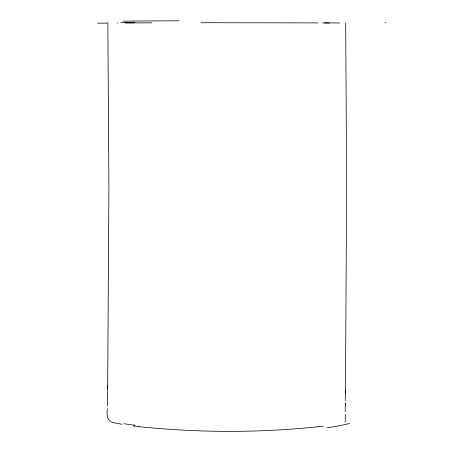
<?xml version="1.0" encoding="UTF-8"?>
<svg xmlns="http://www.w3.org/2000/svg" width="454" height="454" viewBox="0 0 454 454"><rect width="100%" height="100%" fill="white"/><g stroke="black" fill="none" stroke-linecap="round" stroke-linejoin="round"><path stroke-width="0.68" d="M345.449 393.397L346.629 187.479L345.698 22.984M345.363 405.104L345.375 403.929M107.666 388.374L108.909 187.587L107.859 26.417M345.29 414.428L345.216 422.288M107.479 408.606C106.412 414.791 106.877 421.357 113.846 422.702M318.782 426.669C259.013 433.02 198.494 432.849 138.72 426.624M124.918 22.95L151.937 22.853M116.99 22.972L117.677 22.972M200.929 22.711L317.908 22.899M322.488 22.916L339.711 22.972M133.294 425.948L134.129 426.056M122.041 424.269L115.73 423.094M115.412 423.032L114.158 422.77M345.358 390.519A212.688 2.537 -89.9 0 1 345.284 400.695M345.29 402.777A160.41 2.191 -89.9 0 1 345.222 411.84M349.608 423.417A112.501 28.642 2.3 0 1 327.09 427.685M107.558 385.809A191.684 3.008 -89.9 0 1 107.456 398.124M107.467 398.799A145.603 2.486 -89.9 0 1 107.399 406.086M384.969 22.717A113.211 0.97 -0.2 0 1 385.889 22.791M329.349 22.995A173.598 0.641 0.3 0 1 324.502 22.978M323.413 426.153A143.827 32.262 0.8 0 1 318.907 426.72M107.859 22.337A133.459 3.252 -89.8 0 1 107.893 25.787M106.889 23.165A102.82 0.919 -0.5 0 1 97.559 23.16M123.153 21.145A255.67 5.346 0.1 0 1 179.109 20.816M121.014 22.501A217.744 1.578 -0.1 0 1 134.588 22.433M133.204 22.791A132.148 0.823 -0.4 0 1 126.552 22.819M138.828 426.578A145.359 33.392 -0.5 0 1 134.242 426.011M134.974 425.256A126.064 29.521 -0.6 0 1 123.857 423.667"/></g></svg>
